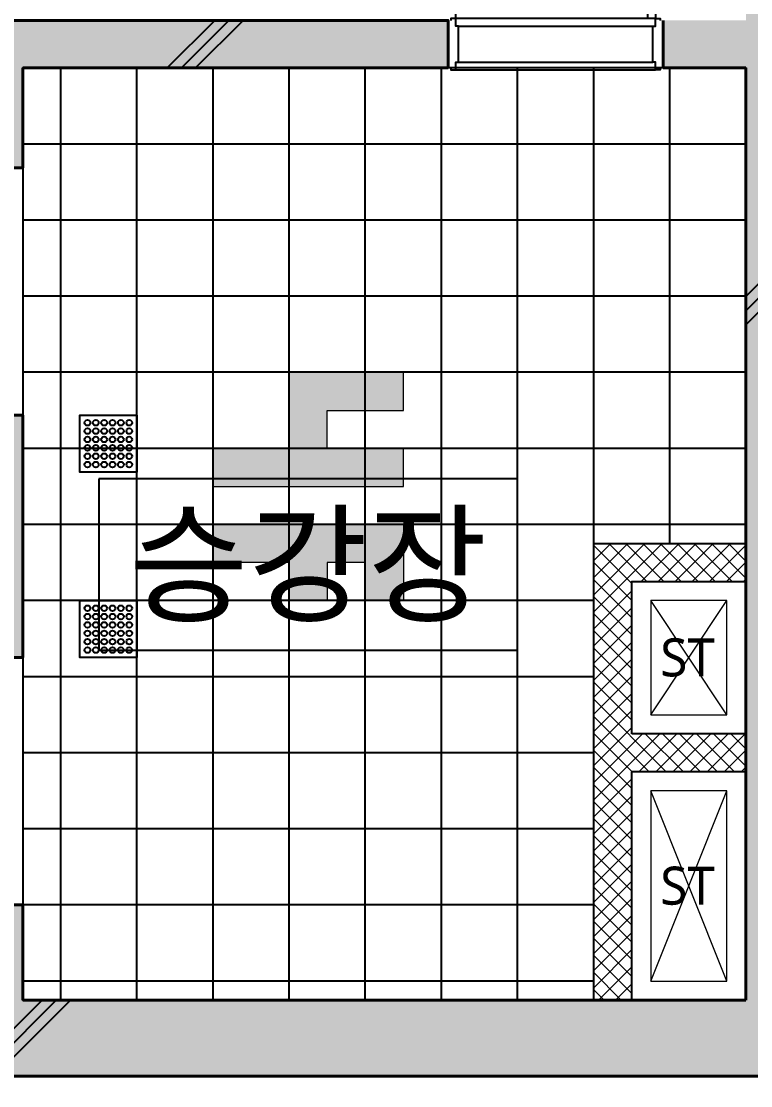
# Model space of a CAD drawing. Header units: millimetres. Extents: x 4739419 to 5837985, y 2291271 to 3446271.
# Drawn here: x 4913104 to 4916937, y 2442441 to 2448036 of the extents above; entities that cross this region are included whole.
import ezdxf
from ezdxf.enums import TextEntityAlignment as Align

# ---------------------------------------------------------------- set-up
doc = ezdxf.new("R2010")
doc.units = ezdxf.units.MM
doc.linetypes.add('XR-평면도$0$DASHEDX2', pattern=[1.5, 1, -0.5])
doc.linetypes.add('XR-평면도$0$HID', pattern=[2, 1.1, -0.9])
doc.layers.get('0').update_dxf_attribs({"color": 255})
for name, color, linetype, lineweight in [('A-XXXX-TXT2', 9, 'Continuous', 25), ('XR-평면도$0$A-CONC-LIN1', 9, 'Continuous', 40), ('XR-평면도$0$A-DWXM-DOOR', 9, 'Continuous', 25), ('XR-평면도$0$A-ELEV-LIN3', 9, 'Continuous', 18), ('XR-평면도$0$A-WAXM-BLOC', 9, 'Continuous', 25), ('XR-평면도$0$A-XXXX-HATC', 9, 'Continuous', 18), ('XR-평면도$0$A-XXXX-OPEN', 9, 'Continuous', 15)]:
    doc.layers.add(name, color=color, linetype=linetype, lineweight=lineweight)
for name, color, linetype in [('XR-평면도$0$A-CONC-SOLD', 9, 'Continuous'), ('XR-평면도$0$A-ELEV-PATT', 9, 'Continuous'), ('XR-평면도$0$DS-점자블럭', 9, 'Continuous')]:
    doc.layers.add(name, color=color, linetype=linetype)
doc.styles.add('XR-평면도$0$맑은 고딕', font='malgun.ttf')
doc.styles.add('맑은 고딕', font='malgun.ttf')

# ---------------------------------------------------------------- blocks, each defined once
blk = doc.blocks.new('글_승강장')
at = {"layer": 'A-XXXX-TXT2', "color": 0, "ltscale": 100}
blk.add_lwpolyline([(-1100, 450), (-1100, -450), (1100, -450), (1100, 450)], close=True, dxfattribs=at)
at = {"layer": 'A-XXXX-TXT2', "ltscale": 100, "style": 'XR-평면도$0$맑은 고딕'}
blk.add_text('승강장', height=500, dxfattribs=at).set_placement((0, 0), align=Align.MIDDLE_CENTER)
blk = doc.blocks.new('XR-평면도$0$바닥패턴(4F)')
at = {"layer": 'XR-평면도$0$A-XXXX-HATC'}
h = blk.add_hatch(color=7, dxfattribs=at)
h.dxf.hatch_style = 1
h.paths.add_polyline_path([(47000, 25100), (47000, 24900), (48000, 24900), (48000, 25100), (47600, 25100), (47600, 25300), (48000, 25300), (48000, 25500), (47400, 25500), (47400, 25100)])
h.paths.add_polyline_path([(47000, 24700), (47000, 24500), (47400, 24500), (47400, 24300), (47600, 24300), (47600, 24500), (47800, 24500), (47800, 24300), (48000, 24300), (48000, 24700)])
at = {"layer": 'XR-평면도$0$A-ELEV-PATT'}
blk.add_lwpolyline([(49000, 22200), (49000, 24600), (49800, 24600), (49800, 27100), (46000, 27100), (46000, 22200)], close=True, dxfattribs=at)
for points in [[(46200, 22200), (46200, 27100)], [(46600, 22200), (46600, 27100)], [(47000, 22200), (47000, 27100)], [(47400, 22200), (47400, 27100)], [(47800, 22200), (47800, 27100)], [(48200, 22200), (48200, 27100)], [(48600, 22200), (48600, 27100)], [(49000, 24600), (49000, 27100)], [(49400, 24600), (49400, 27100)], [(49800, 26700), (46000, 26700)], [(49800, 26300), (46000, 26300)], [(49800, 25900), (46000, 25900)], [(49800, 25500), (46000, 25500)], [(49800, 25100), (46000, 25100)], [(49800, 24700), (46000, 24700)], [(49000, 24300), (46000, 24300)], [(49000, 23900), (46000, 23900)], [(49000, 23500), (46000, 23500)], [(49000, 23100), (46000, 23100)], [(49000, 22700), (46000, 22700)], [(49000, 22300), (46000, 22300)]]:
    blk.add_lwpolyline(points, dxfattribs=at)
at = {"layer": 'XR-평면도$0$A-XXXX-HATC', "color": 254}
for points in [[(48000, 25500), (47400, 25500), (47400, 25100), (47000, 25100), (47000, 24900), (48000, 24900), (48000, 25100), (47600, 25100), (47600, 25300), (48000, 25300)], [(47000, 24700), (48000, 24700), (48000, 24300), (47800, 24300), (47800, 24500), (47600, 24500), (47600, 24300), (47400, 24300), (47400, 24500), (47000, 24500)]]:
    blk.add_lwpolyline(points, close=True, dxfattribs=at)
blk = doc.blocks.new('XR-평면도$0$XREF-대창AT평면도$0$점형블록-3x3')
at = {"layer": 'XR-평면도$0$DS-점자블럭', "color": 10}
blk.add_lwpolyline([(300, 0), (300, -300), (0, -300), (0, 0)], close=True, dxfattribs=at)
for centre in [(40, -40), (84, -40), (128, -40), (172, -40), (216, -40), (260, -40), (40, -84), (84, -84), (128, -84), (172, -84), (216, -84), (260, -84), (40, -128), (40, -172), (84, -128), (84, -172), (128, -128), (128, -172), (172, -128), (172, -172), (216, -128), (216, -172), (260, -128), (260, -172), (40, -216), (84, -216), (128, -216), (172, -216), (216, -216), (260, -216), (40, -260), (84, -260), (128, -260), (172, -260), (216, -260), (260, -260)]:
    blk.add_circle(centre, 15, dxfattribs=at)
blk = doc.blocks.new('XR-평면도$0$도어_008')
at = {"layer": 'XR-평면도$0$A-DWXM-DOOR', "color": 9, "linetype": 'XR-평면도$0$DASHEDX2', "ltscale": 10}
for points in [[(20, 1010), (20, 970), (10, 970), (10, 1010)], [(20, 965), (20, 1015), (25, 1015), (25, 965)], [(70, 965), (70, 1015), (65, 1015), (65, 965)], [(70, 1010), (70, 970), (80, 970), (80, 1010)], [(-25, 1005), (10, 1005), (10, 975), (-10, 975), (-10, 875), (-25, 875)], [(115, 1005), (80, 1005), (80, 975), (100, 975), (100, 875), (115, 875)]]:
    blk.add_lwpolyline(points, close=True, dxfattribs=at)
at = {"layer": 'XR-평면도$0$A-DWXM-DOOR'}
blk.add_lwpolyline([(65, 0), (65, 1050), (25, 1050), (25, 0)], close=True, dxfattribs=at)
at = {"layer": 'XR-평면도$0$A-DWXM-DOOR', "color": 0}
for points in [[(0, -260), (0, -270), (25, -270), (25, -230), (40, -230), (40, -40), (25, -40), (25, 0), (0, 0), (0, -10)], [(1100, -260), (1100, -270), (1075, -270), (1075, -230), (1060, -230), (1060, -40), (1075, -40), (1075, 0), (1100, 0), (1100, -10)]]:
    blk.add_lwpolyline(points, dxfattribs=at)
at = {"layer": 'XR-평면도$0$A-DWXM-DOOR', "color": 9}
for points in [[(25, 0), (1075, 0)], [(1060, -40), (40, -40)], [(1075, -270), (25, -270)], [(1060, -230), (40, -230)]]:
    blk.add_lwpolyline(points, dxfattribs=at)
at = {"layer": 'XR-평면도$0$A-DWXM-DOOR', "color": 1, "linetype": 'XR-평면도$0$HID', "ltscale": 50}
blk.add_arc((25, 0), 1050, 0, 90, dxfattribs=at)
blk = doc.blocks.new('XR-평면도$0$CORE_03_06_B2F 3F에서8F (230330)')
at = {"layer": 'XR-평면도$0$A-CONC-SOLD'}
h = blk.add_hatch(dxfattribs=at)
h.set_pattern_fill('CONC', color=256, scale=100, angle=180)
h.set_pattern_definition([(225, (259193, 729020.6), (2121.32, -2121.32), []), (225, (259193, 728945.6), (2121.32, -2121.32), []), (225, (259193, 728870.6), (2121.32, -2121.32), [])])
h.paths.add_polyline_path([(0, 0), (10950, 0), (10950, 10700), (10550, 10700), (10550, 10000), (7300, 10000), (7300, 9550), (7550, 9550), (7550, 9750), (10550, 9750), (10550, 7250), (8850, 7250), (8850, 7000), (10550, 7000), (10550, 400), (7550, 400), (7550, 7000), (7750, 7000), (7750, 7250), (7550, 7250), (7550, 8450), (7300, 8450), (7300, 5550), (6850, 5550), (6850, 5300), (7300, 5300), (7300, 400), (3500, 400), (3500, 900), (3250, 900), (3250, 400), (400, 400), (400, 2700), (3250, 2700), (3250, 2200), (3500, 2200), (3500, 3500), (3250, 3500), (3250, 2950), (400, 2950), (400, 5300), (3250, 5300), (3250, 4700), (3500, 4700), (3500, 5300), (5750, 5300), (5750, 5550), (5300, 5550), (5300, 7900), (5050, 7900), (5050, 5550), (400, 5550), (400, 9100), (1300, 9100), (1300, 9350), (400, 9350), (400, 12000), (2400, 12000), (2400, 9350), (1915, 9350), (1915, 9100), (3550, 9100), (3550, 9350), (2650, 9350), (2650, 12000), (5050, 12000), (5050, 9350), (4150, 9350), (4150, 9100), (5300, 9100), (5300, 12000), (5750, 12000), (5750, 12400), (0, 12400)])
h.paths.add_polyline_path([(6850, 12000), (10550, 12000), (10550, 11800), (10950, 11800), (10950, 12400), (6850, 12400)], flags=17)
at = {"layer": 'XR-평면도$0$A-XXXX-HATC'}
h = blk.add_hatch(color=253, dxfattribs=at)
h.dxf.hatch_style = 1
h.paths.add_polyline_path([(0, 12400), (0, 0), (10950, 0), (10950, 10685), (10550, 10685), (10550, 10000), (7300, 10000), (7300, 9615), (7550, 9615), (7550, 9750), (10550, 9750), (10550, 7250), (8765, 7250), (8765, 7000), (10550, 7000), (10550, 400), (7550, 400), (7550, 7000), (7635, 7000), (7635, 7250), (7550, 7250), (7550, 8485), (7300, 8485), (7300, 5550), (6865, 5550), (6865, 5300), (7300, 5300), (7300, 400), (3500, 400), (3500, 900), (3250, 900), (3250, 400), (400, 400), (400, 2700), (3250, 2700), (3250, 2200), (3500, 2200), (3500, 3475), (3250, 3475), (3250, 2950), (400, 2950), (400, 5300), (3250, 5300), (3250, 4775), (3500, 4775), (3500, 5300), (5735, 5300), (5735, 5550), (400, 5550), (400, 9100), (1285, 9100), (1285, 9350), (400, 9350), (400, 12000), (2400, 12000), (2400, 9350), (1915, 9350), (1915, 9100), (4235, 9100), (4235, 9350), (2650, 9350), (2650, 12000), (5050, 12000), (5050, 9350), (4865, 9350), (4865, 9100), (5300, 9100), (5300, 12000), (5735, 12000), (5735, 12400)])
h.paths.add_polyline_path([(6865, 12000), (6865, 12400), (10950, 12400), (10950, 11815), (10550, 11815), (10550, 12000)])
h = blk.add_hatch(dxfattribs=at)
h.set_pattern_fill('ANSI37', color=256, scale=20, style=0)
h.set_pattern_definition([(45, (0, 12400), (-44.90128, 44.90128), []), (135, (0, 12400), (-44.90128, -44.90128), [])])
h.paths.add_polyline_path([(8850, 7250), (8850, 8450), (10550, 8450), (10550, 8250), (9950, 8250), (9950, 7250), (9750, 7250), (9750, 8250), (9050, 8250), (9050, 7250)])
h.paths.add_polyline_path([(7300, 2800), (6500, 2800), (6500, 400), (6700, 400), (6700, 1600), (7300, 1600), (7300, 1800), (6700, 1800), (6700, 2600), (7300, 2600)])
at = {"layer": 'XR-평면도$0$A-CONC-LIN1'}
for points in [[(5735, 12400), (0, 12400), (0, 0), (10950, 0), (10950, 10685), (10550, 10685)], [(5735, 5300), (5735, 5550), (400, 5550), (400, 9100)], [(6865, 5550), (6865, 5300)], [(3500, 5300), (3500, 4775)], [(5735, 5300), (3500, 5300)], [(7300, 5300), (6865, 5300)], [(7300, 400), (7300, 5300)], [(3250, 4775), (3500, 4775)], [(3250, 3475), (3500, 3475)], [(3500, 3475), (3500, 2200)], [(3250, 2200), (3500, 2200)], [(3250, 900), (3500, 900)], [(3500, 900), (3500, 400)], [(3500, 400), (7300, 400)]]:
    blk.add_lwpolyline(points, dxfattribs=at)
at = {"layer": 'XR-평면도$0$A-WAXM-BLOC', "ltscale": 50}
for points in [[(6500, 400), (6500, 2800), (7300, 2800)], [(6700, 1800), (6700, 2600), (7300, 2600)], [(7300, 1800), (6700, 1800)], [(6700, 400), (6700, 1600)], [(7300, 1600), (6700, 1600)]]:
    blk.add_lwpolyline(points, dxfattribs=at)
at = {"layer": 'XR-평면도$0$A-XXXX-OPEN', "ltscale": 20}
for p, q in [((7200, 1900), (6800, 2500)), ((6800, 1900), (7200, 2500)), ((7200, 500), (6800, 1500)), ((6800, 500), (7200, 1500))]:
    blk.add_line(p, q, dxfattribs=at)
for points in [[(7200, 1900), (7200, 2500), (6800, 2500), (6800, 1900)], [(7200, 500), (7200, 1500), (6800, 1500), (6800, 500)]]:
    blk.add_lwpolyline(points, close=True, dxfattribs=at)
at = {"xscale": -1}
blk.add_blockref('XR-평면도$0$도어_008', (6850, 5560), dxfattribs=at)

msp = doc.modelspace()

# ---------------------------------------------------------------- linework, layer by layer
at = {"layer": 'XR-평면도$0$A-ELEV-LIN3'}
for points in [[(4906711.8, 2442991.2), (4906711.8, 2441591.2), (4908111.8, 2441591.2), (4908111.8, 2442491.2), (4920561.8, 2442491.2), (4920561.8, 2441891.2), (4921661.8, 2441891.2), (4921661.8, 2443391.2), (4920561.8, 2443391.2), (4920561.8, 2454891.2), (4976661.8, 2454891.2), (4976661.8, 2443391.2), (4975561.8, 2443391.2), (4975561.8, 2441891.2), (4976661.8, 2441891.2), (4976661.8, 2442491.2), (4986561.8, 2442491.2)], [(4906711.8, 2442991.2), (4906711.8, 2441591.2), (4908111.8, 2441591.2), (4908111.8, 2442491.2), (4920561.8, 2442491.2), (4920561.8, 2441891.2), (4921661.8, 2441891.2), (4921661.8, 2443391.2), (4920561.8, 2443391.2), (4920561.8, 2454891.2), (4976661.8, 2454891.2)], [(4906711.8, 2442991.2), (4906711.8, 2441591.2), (4908111.8, 2441591.2), (4908111.8, 2442491.2), (4920561.8, 2442491.2), (4920561.8, 2441891.2), (4921661.8, 2441891.2), (4921661.8, 2443391.2), (4920561.8, 2443391.2), (4920561.8, 2454891.2), (4976661.8, 2454891.2)]]:
    msp.add_lwpolyline(points, dxfattribs=at)

# ---------------------------------------------------------------- block references
for name, p in [('XR-평면도$0$CORE_03_06_B2F 3F에서8F (230330)', (4909611.8, 2442491.2)), ('XR-평면도$0$CORE_03_06_B2F 3F에서8F (230330)', (4909611.8, 2442491.2)), ('XR-평면도$0$CORE_03_06_B2F 3F에서8F (230330)', (4909611.8, 2442491.2)), ('XR-평면도$0$바닥패턴(4F)', (4867111.8, 2420691.2)), ('XR-평면도$0$바닥패턴(4F)', (4867111.8, 2420691.2)), ('XR-평면도$0$바닥패턴(4F)', (4867111.8, 2420691.2)), ('글_승강장', (4914611.4, 2445181))]:
    msp.add_blockref(name, p)
at = {"layer": 'XR-평면도$0$DS-점자블럭'}
for p in [(4913411.8, 2445966.2), (4913411.8, 2445966.2), (4913411.8, 2445966.2), (4913411.8, 2444991.2), (4913411.8, 2444991.2), (4913411.8, 2444991.2)]:
    msp.add_blockref('XR-평면도$0$XREF-대창AT평면도$0$점형블록-3x3', p, dxfattribs=at)

# ---------------------------------------------------------------- texts
at = {"layer": 'A-XXXX-TXT2', "ltscale": 100, "style": '맑은 고딕'}
for p in [(4916605.3, 2444692.8), (4916605.3, 2443492.8)]:
    msp.add_text('ST', height=200, dxfattribs=at).set_placement(p, align=Align.MIDDLE_CENTER)

doc.saveas('drawing.dxf')
